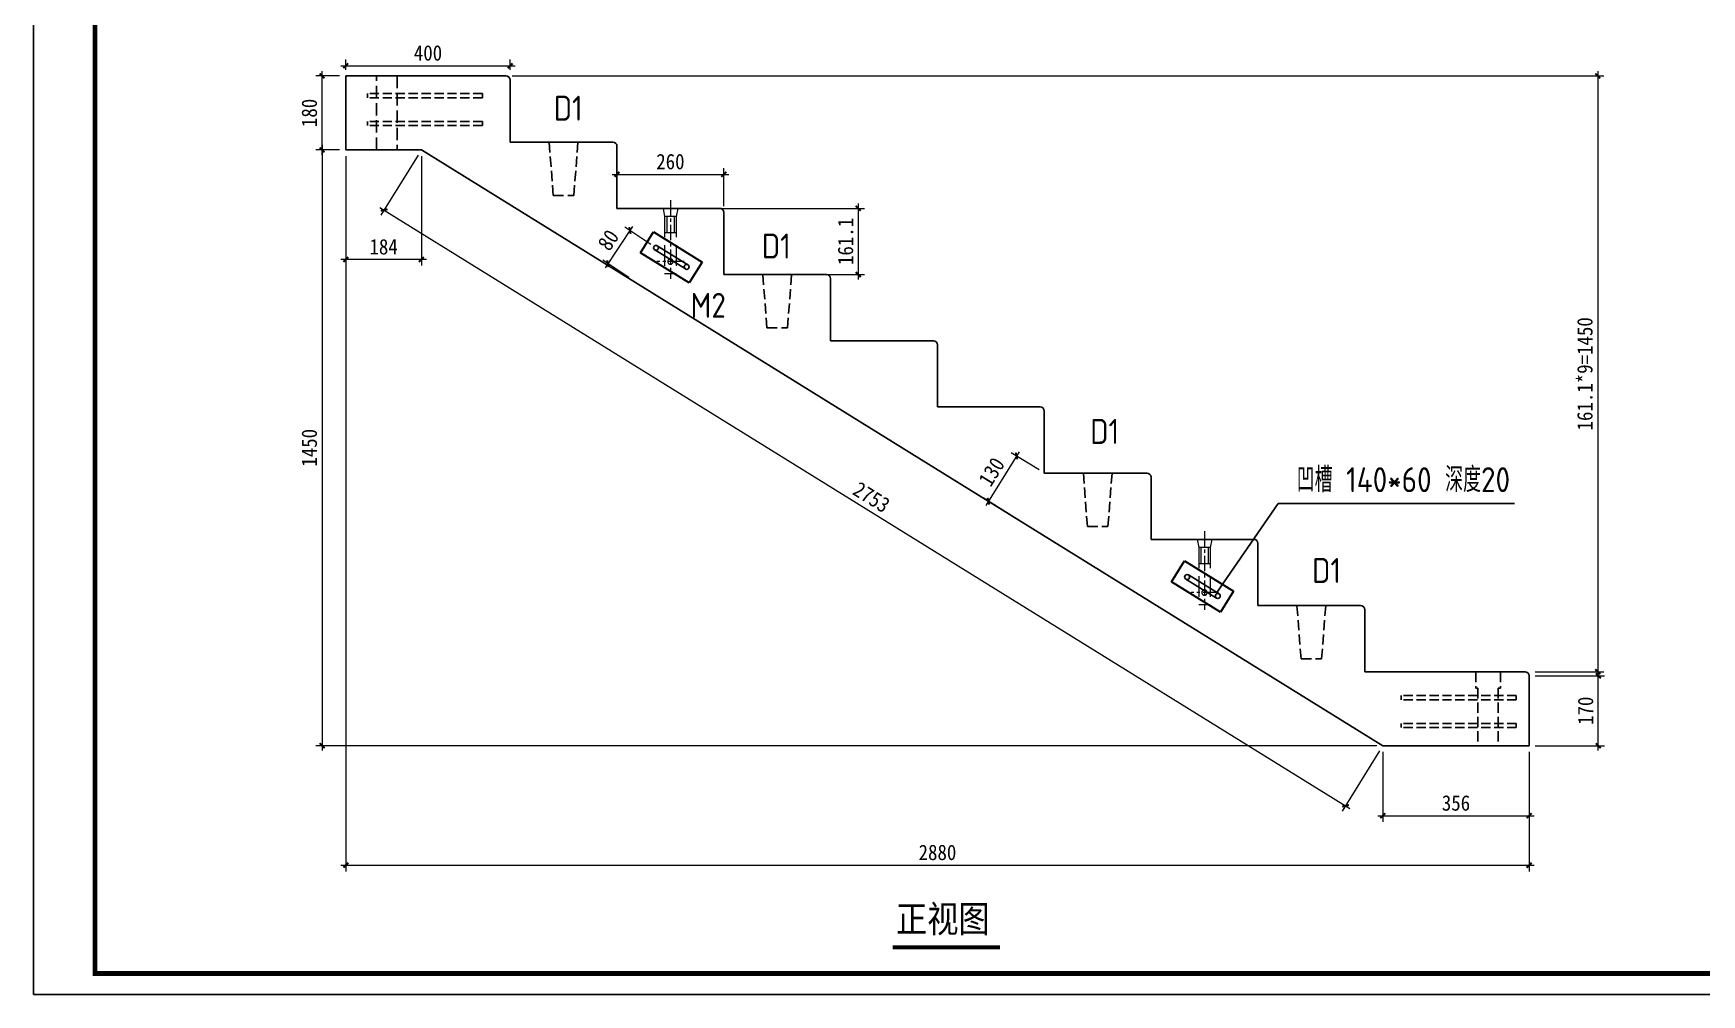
# Model space of a CAD drawing. Extents: x 102111 to 117918, y 52462 to 56917.
# Drawn here: x 102111 to 106171, y 52462 to 54801 of the extents above; entities that cross this region are included whole.
import ezdxf
from ezdxf.enums import TextEntityAlignment as Align

# ---------------------------------------------------------------- set-up
doc = ezdxf.new("R2010")
doc.units = 0
doc.header["$LTSCALE"] = 1000
doc.header["$MEASUREMENT"] = 0
for name, pattern in [('ACAD_ISO10W100', [18, 12, -3, 0, -3]), ('CENTER', [2, 1.25, -0.25, 0.25, -0.25]), ('DASH', [0.35, 0.25, -0.1])]:
    doc.linetypes.add(name, pattern=pattern)
for name, color, linetype, lineweight in [('YG-中心', 6, 'CENTER', 9), ('YG-虚线', 3, 'Continuous', 5), ('轮廓线', 2, 'Continuous', 13)]:
    doc.layers.add(name, color=color, linetype=linetype, lineweight=lineweight)
for name, color, linetype in [('YZ-下划线', 1, 'ACAD_ISO10W100'), ('YZ-标题文字', 2, 'Continuous'), ('图框2', 1, 'Continuous'), ('图框线', 7, 'Continuous')]:
    doc.layers.add(name, color=color, linetype=linetype)
doc.styles.get("Standard").update_dxf_attribs({"font": 'gbenor.shx', "bigfont": 'gbcbig.shx'})
doc.styles.add('YZ-样式 1', font='', dxfattribs={"width": 0.85})
doc.styles.add('YZ-样式 2', font='simhei.ttf', dxfattribs={"width": 0.9})
doc.styles.get('YZ-样式 1').set_extended_font_data('SimSun')
doc.dimstyles.new('YZ-15', dxfattribs={"dimscale": 15, "dimtxt": 2.5, "dimasz": 0.8, "dimexe": 1, "dimexo": 1, "dimgap": 0.8, "dimtad": 1, "dimdec": 0, "dimzin": 1, "dimdsep": 46, "dimtxsty": 'YZ-样式 2', "dimblk": 'ARCHTICK', "dimcen": 250, "dimdle": 0.8, "dimclrd": 151, "dimclre": 151, "dimclrt": 7, "dimazin": 0, "dimtfac": 1, "dimtdec": 0, "dimtix": 1, "dimtmove": 2, "dimatfit": 2, "dimldrblk": 'ARCHTICK', "dimfxl": 20, "dimlwd": 9, "dimlwe": 9, "dimarcsym": 0})

# ---------------------------------------------------------------- blocks, each defined once
blk = doc.blocks.new('M1')
at = {"layer": 'YG-中心', "ltscale": 0.03}
for p, q in [((0, 19.9), (0, -171.4)), ((-33.9, -129.5), (32.7, -129.5))]:
    blk.add_line(p, q, dxfattribs=at)
at = {"layer": 'YG-虚线', "linetype": 'DASH', "ltscale": 0.2}
for p, q in [((-18, 0), (-14, -20)), ((18, 0), (14, -20)), ((-14, -20), (-14, -159.5)), ((-14, -20), (14, -20)), ((-9, -20), (-9, -60)), ((9, -20), (9, -60)), ((14, -20), (14, -159.5)), ((-14, -60), (14, -60)), ((-14, -159.5), (14, -159.5))]:
    blk.add_line(p, q, dxfattribs=at)
blk.add_circle((0, -129.5), 6.5, dxfattribs=at)
blk = doc.blocks.new('_ArchTick')
at = {"color": 0, "linetype": 'ByBlock', "const_width": 0.4}
blk.add_lwpolyline([(-0.5, -0.5), (0.5, 0.5)], dxfattribs=at)
blk = doc.blocks.new('*D258')
at = {"color": 151, "lineweight": 9, "transparency": 16777216}
for p, q in [((104509.8, 53783.1), (104428.8, 53652.4)), ((104558.4, 53738.9), (104490.7, 53780.8)), ((104490, 53628.6), (104422.4, 53670.5))]:
    blk.add_line(p, q, dxfattribs=at)
at = {"layer": 'Defpoints', "color": 0, "transparency": 16777216}
for p in [(104571.1, 53731), (104435.1, 53662.6), (104502.7, 53620.7)]:
    blk.add_point(p, dxfattribs=at)
at = {"color": 151, "lineweight": 9, "transparency": 16777216, "xscale": 12, "yscale": 12, "zscale": 12}
for p, rotation in [((104503.5, 53772.9), 58.21700788806309), ((104435.1, 53662.6), 238.2170078880631)]:
    blk.add_blockref('_ArchTick', p, dxfattribs=dict(at, rotation=rotation))
at = {"color": 7, "transparency": 16777216, "insert": (104443, 53734.1), "char_height": 37.5, "attachment_point": 5, "rotation": 58.217, "style": 'YZ-样式 2'}
blk.add_mtext('130', dxfattribs=at)
blk = doc.blocks.new('*D252')
at = {"color": 151, "lineweight": 9, "transparency": 16777216}
for p, q in [((103569.2, 54331.3), (103502.3, 54230.6)), ((103613.5, 54287.5), (103550.1, 54329.6)), ((103559.8, 54206.8), (103496.4, 54248.9))]:
    blk.add_line(p, q, dxfattribs=at)
at = {"layer": 'Defpoints', "color": 0, "transparency": 16777216}
for p in [(103626, 54279.2), (103508.9, 54240.6), (103572.3, 54198.5)]:
    blk.add_point(p, dxfattribs=at)
at = {"color": 151, "lineweight": 9, "transparency": 16777216, "xscale": 12, "yscale": 12, "zscale": 12}
for p, rotation in [((103562.6, 54321.3), 56.40967956003664), ((103508.9, 54240.6), 236.4096795600366)]:
    blk.add_blockref('_ArchTick', p, dxfattribs=dict(at, rotation=rotation))
at = {"color": 7, "transparency": 16777216, "insert": (103510, 54298.1), "char_height": 37.5, "attachment_point": 5, "rotation": 56.4097, "style": 'YZ-样式 2'}
blk.add_mtext('80', dxfattribs=at)
blk = doc.blocks.new('*D253')
at = {"color": 151, "lineweight": 9, "transparency": 16777216}
for p, q in [((103047.2, 54504.9), (102956.5, 54358.5)), ((102954.2, 54377.6), (105314.6, 52915.1)), ((105387.2, 53055), (105296.5, 52908.6))]:
    blk.add_line(p, q, dxfattribs=at)
at = {"layer": 'Defpoints', "color": 0, "transparency": 16777216}
for p in [(103055.1, 54517.6), (105395.1, 53067.7), (105304.4, 52921.4)]:
    blk.add_point(p, dxfattribs=at)
at = {"color": 151, "lineweight": 9, "transparency": 16777216, "xscale": 12, "yscale": 12, "zscale": 12}
for p, rotation in [((102964.4, 54371.3), 148.2170078880611), ((105304.4, 52921.4), 328.2170078880611)]:
    blk.add_blockref('_ArchTick', p, dxfattribs=dict(at, rotation=rotation))
at = {"color": 7, "transparency": 16777216, "insert": (104150.6, 53672.5), "char_height": 37.5, "attachment_point": 5, "rotation": 328.217, "style": 'YZ-样式 2'}
blk.add_mtext('2753', dxfattribs=at)
blk = doc.blocks.new('*D254')
at = {"color": 151, "lineweight": 9, "transparency": 16777216}
for p, q in [((102871.1, 54502.6), (102871.1, 54235.9)), ((103055.1, 54502.6), (103055.1, 54235.9)), ((103067.1, 54250.9), (102859.1, 54250.9))]:
    blk.add_line(p, q, dxfattribs=at)
at = {"layer": 'Defpoints', "color": 0, "transparency": 16777216}
for p in [(102871.1, 54517.6), (103055.1, 54517.6), (102871.1, 54250.9)]:
    blk.add_point(p, dxfattribs=at)
at = {"color": 151, "lineweight": 9, "transparency": 16777216, "xscale": 12, "yscale": 12, "zscale": 12, "rotation": 180}
blk.add_blockref('_ArchTick', (102871.1, 54250.9), dxfattribs=at)
at = {"color": 151, "lineweight": 9, "transparency": 16777216, "xscale": 12, "yscale": 12, "zscale": 12}
blk.add_blockref('_ArchTick', (103055.1, 54250.9), dxfattribs=at)
at = {"color": 7, "transparency": 16777216, "insert": (102963.1, 54281.6), "char_height": 37.5, "attachment_point": 5, "style": 'YZ-样式 2'}
blk.add_mtext('184', dxfattribs=at)
blk = doc.blocks.new('*D255')
at = {"color": 151, "lineweight": 9, "transparency": 16777216}
for p, q in [((102856.1, 54697.6), (102798.4, 54697.6)), ((102813.4, 54505.6), (102813.4, 54709.6)), ((102856.1, 54517.6), (102798.4, 54517.6))]:
    blk.add_line(p, q, dxfattribs=at)
at = {"layer": 'Defpoints', "color": 0, "transparency": 16777216}
for p in [(102813.4, 54697.6), (102871.1, 54697.6), (102871.1, 54517.6)]:
    blk.add_point(p, dxfattribs=at)
at = {"color": 151, "lineweight": 9, "transparency": 16777216, "xscale": 12, "yscale": 12, "zscale": 12}
for p, rotation in [((102813.4, 54697.6), 90), ((102813.4, 54517.6), 270)]:
    blk.add_blockref('_ArchTick', p, dxfattribs=dict(at, rotation=rotation))
at = {"color": 7, "transparency": 16777216, "insert": (102782.4, 54607.6), "char_height": 37.5, "attachment_point": 5, "rotation": 90, "style": 'YZ-样式 2'}
blk.add_mtext('180', dxfattribs=at)
blk = doc.blocks.new('*D249')
at = {"color": 151, "lineweight": 9, "transparency": 16777216}
for p, q in [((102856.1, 54517.6), (102798.4, 54517.6)), ((102813.4, 54529.6), (102813.4, 53055.7)), ((105380.1, 53067.7), (102798.4, 53067.7))]:
    blk.add_line(p, q, dxfattribs=at)
at = {"layer": 'Defpoints', "color": 0, "transparency": 16777216}
for p in [(102871.1, 54517.6), (102813.4, 53067.7), (105395.1, 53067.7)]:
    blk.add_point(p, dxfattribs=at)
at = {"color": 151, "lineweight": 9, "transparency": 16777216, "xscale": 12, "yscale": 12, "zscale": 12}
for p, rotation in [((102813.4, 54517.6), 90), ((102813.4, 53067.7), 270)]:
    blk.add_blockref('_ArchTick', p, dxfattribs=dict(at, rotation=rotation))
at = {"color": 7, "transparency": 16777216, "insert": (102782.4, 53792.7), "char_height": 37.5, "attachment_point": 5, "rotation": 90, "style": 'YZ-样式 2'}
blk.add_mtext('1450', dxfattribs=at)
blk = doc.blocks.new('*D256')
at = {"color": 151, "lineweight": 9, "transparency": 16777216}
for p, q in [((102871.1, 54502.6), (102871.1, 52761.9)), ((105751.1, 53052.7), (105751.1, 52761.9)), ((102859.1, 52776.9), (105763.1, 52776.9))]:
    blk.add_line(p, q, dxfattribs=at)
at = {"layer": 'Defpoints', "color": 0, "transparency": 16777216}
for p in [(102871.1, 54517.6), (105751.1, 53067.7), (105751.1, 52776.9)]:
    blk.add_point(p, dxfattribs=at)
at = {"color": 151, "lineweight": 9, "transparency": 16777216, "xscale": 12, "yscale": 12, "zscale": 12, "rotation": 180}
blk.add_blockref('_ArchTick', (102871.1, 52776.9), dxfattribs=at)
at = {"color": 151, "lineweight": 9, "transparency": 16777216, "xscale": 12, "yscale": 12, "zscale": 12}
blk.add_blockref('_ArchTick', (105751.1, 52776.9), dxfattribs=at)
at = {"color": 7, "transparency": 16777216, "insert": (104311.1, 52807.8), "char_height": 37.5, "attachment_point": 5, "style": 'YZ-样式 2'}
blk.add_mtext('2880', dxfattribs=at)
blk = doc.blocks.new('*D250')
at = {"color": 151, "lineweight": 9, "transparency": 16777216}
for p, q in [((105395.1, 53052.7), (105395.1, 52882.4)), ((105751.1, 53052.7), (105751.1, 52882.4)), ((105383.1, 52897.4), (105763.1, 52897.4))]:
    blk.add_line(p, q, dxfattribs=at)
at = {"layer": 'Defpoints', "color": 0, "transparency": 16777216}
for p in [(105395.1, 53067.7), (105751.1, 53067.7), (105751.1, 52897.4)]:
    blk.add_point(p, dxfattribs=at)
at = {"color": 151, "lineweight": 9, "transparency": 16777216, "xscale": 12, "yscale": 12, "zscale": 12, "rotation": 180}
blk.add_blockref('_ArchTick', (105395.1, 52897.4), dxfattribs=at)
at = {"color": 151, "lineweight": 9, "transparency": 16777216, "xscale": 12, "yscale": 12, "zscale": 12}
blk.add_blockref('_ArchTick', (105751.1, 52897.4), dxfattribs=at)
at = {"color": 7, "transparency": 16777216, "insert": (105573.1, 52928.1), "char_height": 37.5, "attachment_point": 5, "style": 'YZ-样式 2'}
blk.add_mtext('356', dxfattribs=at)
blk = doc.blocks.new('*D257')
at = {"color": 151, "lineweight": 9, "transparency": 16777216}
for p, q in [((105766.1, 53237.7), (105934.5, 53237.7)), ((105919.5, 53055.7), (105919.5, 53249.7)), ((105766.1, 53067.7), (105934.5, 53067.7))]:
    blk.add_line(p, q, dxfattribs=at)
at = {"layer": 'Defpoints', "color": 0, "transparency": 16777216}
for p in [(105751.1, 53237.7), (105919.5, 53237.7), (105751.1, 53067.7)]:
    blk.add_point(p, dxfattribs=at)
at = {"color": 151, "lineweight": 9, "transparency": 16777216, "xscale": 12, "yscale": 12, "zscale": 12}
for p, rotation in [((105919.5, 53237.7), 90), ((105919.5, 53067.7), 270)]:
    blk.add_blockref('_ArchTick', p, dxfattribs=dict(at, rotation=rotation))
at = {"color": 7, "transparency": 16777216, "insert": (105888.6, 53152.7), "char_height": 37.5, "attachment_point": 5, "rotation": 90, "style": 'YZ-样式 2'}
blk.add_mtext('170', dxfattribs=at)
blk = doc.blocks.new('*D259')
at = {"color": 151, "lineweight": 9, "transparency": 16777216}
for p, q in [((103276.1, 54697.6), (105933, 54697.6)), ((105918, 54709.6), (105918, 53235.7)), ((105766.1, 53247.7), (105933, 53247.7))]:
    blk.add_line(p, q, dxfattribs=at)
at = {"layer": 'Defpoints', "color": 0, "transparency": 16777216}
for p in [(103261.1, 54697.6), (105751.1, 53247.7), (105918, 53247.7)]:
    blk.add_point(p, dxfattribs=at)
at = {"color": 151, "lineweight": 9, "transparency": 16777216, "xscale": 12, "yscale": 12, "zscale": 12}
for p, rotation in [((105918, 54697.6), 90), ((105918, 53247.7), 270)]:
    blk.add_blockref('_ArchTick', p, dxfattribs=dict(at, rotation=rotation))
at = {"color": 7, "transparency": 16777216, "insert": (105887, 53972.7), "char_height": 37.5, "attachment_point": 5, "rotation": 90, "style": 'YZ-样式 2'}
blk.add_mtext('161.1*9=1450', dxfattribs=at)
blk = doc.blocks.new('*D260')
at = {"color": 151, "lineweight": 9, "transparency": 16777216}
for p, q in [((103531.1, 54511.5), (103531.1, 54443)), ((103519.1, 54458), (103803.1, 54458)), ((103791.1, 54380.4), (103791.1, 54473))]:
    blk.add_line(p, q, dxfattribs=at)
at = {"layer": 'Defpoints', "color": 0, "transparency": 16777216}
for p in [(103531.1, 54526.5), (103791.1, 54458), (103791.1, 54365.4)]:
    blk.add_point(p, dxfattribs=at)
at = {"color": 151, "lineweight": 9, "transparency": 16777216, "xscale": 12, "yscale": 12, "zscale": 12, "rotation": 180}
blk.add_blockref('_ArchTick', (103531.1, 54458), dxfattribs=at)
at = {"color": 151, "lineweight": 9, "transparency": 16777216, "xscale": 12, "yscale": 12, "zscale": 12}
blk.add_blockref('_ArchTick', (103791.1, 54458), dxfattribs=at)
at = {"color": 7, "transparency": 16777216, "insert": (103661.1, 54488.9), "char_height": 37.5, "attachment_point": 5, "style": 'YZ-样式 2'}
blk.add_mtext('260', dxfattribs=at)
blk = doc.blocks.new('*D261')
at = {"color": 151, "lineweight": 9, "transparency": 16777216}
for p, q in [((103785.1, 54375.4), (104133.2, 54375.4)), ((104118.2, 54387.4), (104118.2, 54202.3)), ((103806.1, 54214.3), (104133.2, 54214.3))]:
    blk.add_line(p, q, dxfattribs=at)
at = {"layer": 'Defpoints', "color": 0, "transparency": 16777216}
for p in [(103770.1, 54375.4), (103791.1, 54214.3), (104118.2, 54214.3)]:
    blk.add_point(p, dxfattribs=at)
at = {"color": 151, "lineweight": 9, "transparency": 16777216, "xscale": 12, "yscale": 12, "zscale": 12}
for p, rotation in [((104118.2, 54375.4), 90), ((104118.2, 54214.3), 270)]:
    blk.add_blockref('_ArchTick', p, dxfattribs=dict(at, rotation=rotation))
at = {"color": 7, "transparency": 16777216, "insert": (104087.5, 54294.9), "char_height": 37.5, "attachment_point": 5, "rotation": 90, "style": 'YZ-样式 2'}
blk.add_mtext('161.1', dxfattribs=at)
blk = doc.blocks.new('*D251')
at = {"color": 151, "lineweight": 9, "transparency": 16777216}
for p, q in [((102871.1, 54712.6), (102871.1, 54737.3)), ((103271.1, 54712.6), (103271.1, 54737.3)), ((102859.1, 54722.3), (103283.1, 54722.3))]:
    blk.add_line(p, q, dxfattribs=at)
at = {"layer": 'Defpoints', "color": 0, "transparency": 16777216}
for p in [(102871.1, 54697.6), (103271.1, 54722.3), (103271.1, 54697.6)]:
    blk.add_point(p, dxfattribs=at)
at = {"color": 151, "lineweight": 9, "transparency": 16777216, "xscale": 12, "yscale": 12, "zscale": 12, "rotation": 180}
blk.add_blockref('_ArchTick', (102871.1, 54722.3), dxfattribs=at)
at = {"color": 151, "lineweight": 9, "transparency": 16777216, "xscale": 12, "yscale": 12, "zscale": 12}
blk.add_blockref('_ArchTick', (103271.1, 54722.3), dxfattribs=at)
at = {"color": 7, "transparency": 16777216, "insert": (103071.1, 54753.3), "char_height": 37.5, "attachment_point": 5, "style": 'YZ-样式 2'}
blk.add_mtext('400', dxfattribs=at)

msp = doc.modelspace()

# ---------------------------------------------------------------- linework, layer by layer
for p, q in [((102871.1, 54697.6), (103261.1, 54697.6)), ((102871.1, 54697.6), (102871.1, 54517.6)), ((102871.1, 54697.6), (102971.1, 54697.6)), ((102971.1, 54697.6), (102996.1, 54697.6)), ((102923.8, 54644.7), (102923.8, 54654.7)), ((103203.8, 54644.7), (103203.8, 54654.7)), ((103271.1, 54687.6), (103271.1, 54536.5)), ((102923.8, 54576.6), (102923.8, 54586.6)), ((103203.8, 54576.6), (103203.8, 54586.6)), ((103271.1, 54536.5), (103521.1, 54536.5)), ((102871.1, 54517.6), (103055.1, 54517.6)), ((102996.1, 54517.6), (102946.1, 54517.6)), ((103055.1, 54517.6), (105395.1, 53067.7)), ((103531.1, 54526.5), (103531.1, 54375.4)), ((103531.1, 54375.4), (103781.1, 54375.4)), ((103679.1, 54375.4), (103643.1, 54375.4)), ((103791.1, 54365.4), (103791.1, 54214.3)), ((103622.8, 54274.1), (103697.6, 54227.8)), ((103703.9, 54238), (103629.1, 54284.3)), ((103791.1, 54214.3), (104041.1, 54214.3)), ((104051.1, 54204.3), (104051.1, 54053.2)), ((104051.1, 54053.2), (104301.1, 54053.2)), ((104311.1, 54043.2), (104311.1, 53892.1)), ((104311.1, 53892.1), (104561.1, 53892.1)), ((104571.1, 53882.1), (104571.1, 53731)), ((104571.1, 53731), (104821.1, 53731)), ((104831.1, 53721), (104831.1, 53569.9)), ((104991.1, 53440.4), (105140, 53657.5)), ((105140, 53657.5), (105715.4, 53657.5)), ((104831.1, 53569.9), (105081.1, 53569.9)), ((104979.1, 53569.9), (104943.1, 53569.9)), ((105091.1, 53559.9), (105091.1, 53408.8)), ((104996.6, 53437), (104921.8, 53483.4)), ((104915.5, 53473.1), (104990.3, 53426.8)), ((105091.1, 53408.8), (105341.1, 53408.8)), ((105351.1, 53398.8), (105351.1, 53247.7)), ((105351.1, 53247.7), (105741.1, 53247.7)), ((105751.1, 53237.7), (105751.1, 53067.7)), ((105440, 53179.6), (105440, 53189.6)), ((105720, 53179.6), (105720, 53189.6)), ((105440, 53111.6), (105440, 53121.6)), ((105720, 53111.6), (105720, 53121.6)), ((105751.1, 53067.7), (105395.1, 53067.7))]:
    msp.add_line(p, q)
at = {"linetype": 'DASH', "ltscale": 0.12}
for p, q in [((102946.1, 54517.6), (102946.1, 54697.6)), ((102996.1, 54697.6), (102996.1, 54517.6))]:
    msp.add_line(p, q, dxfattribs=at)
at = {"linetype": 'DASH', "ltscale": 0.09}
for p, q in [((103203.8, 54654.7), (102923.8, 54654.7)), ((103203.8, 54644.7), (102923.8, 54644.7)), ((103203.8, 54586.6), (102923.8, 54586.6)), ((103203.8, 54576.6), (102923.8, 54576.6)), ((105720, 53189.6), (105440, 53189.6)), ((105720, 53179.6), (105440, 53179.6)), ((105720, 53121.6), (105440, 53121.6)), ((105720, 53111.6), (105440, 53111.6))]:
    msp.add_line(p, q, dxfattribs=at)
at = {"linetype": 'DASH', "ltscale": 0.1}
for p, q in [((103366.1, 54536.5), (103436.1, 54536.5)), ((103376.1, 54406.5), (103366.1, 54536.5)), ((103426.1, 54406.5), (103436.1, 54536.5)), ((103376.1, 54406.5), (103426.1, 54406.5)), ((103886.1, 54214.3), (103956.1, 54214.3)), ((103896.1, 54084.3), (103886.1, 54214.3)), ((103946.1, 54084.3), (103956.1, 54214.3)), ((103896.1, 54084.3), (103946.1, 54084.3)), ((104666.1, 53731), (104736.1, 53731)), ((104676.1, 53601), (104666.1, 53731)), ((104726.1, 53601), (104736.1, 53731)), ((104676.1, 53601), (104726.1, 53601)), ((105186.1, 53408.8), (105256.1, 53408.8)), ((105196.1, 53278.8), (105186.1, 53408.8)), ((105246.1, 53278.8), (105256.1, 53408.8)), ((105196.1, 53278.8), (105246.1, 53278.8)), ((105621.1, 53247.7), (105621.1, 53207.7)), ((105681.1, 53247.7), (105681.1, 53207.7)), ((105621.1, 53207.7), (105626.1, 53207.7)), ((105626.1, 53207.7), (105626.1, 53067.7)), ((105681.1, 53207.7), (105676.1, 53207.7)), ((105676.1, 53207.7), (105676.1, 53067.7))]:
    msp.add_line(p, q, dxfattribs=at)
at = {"lineweight": 30}
for p, q in [((103588, 54267.4), (103619.7, 54318.4)), ((103619.7, 54318.4), (103738.7, 54244.7)), ((103707.1, 54193.7), (103588, 54267.4)), ((103738.7, 54244.7), (103707.1, 54193.7)), ((104880.7, 53466.4), (104912.4, 53517.4)), ((104912.4, 53517.4), (105031.4, 53443.7)), ((104999.8, 53392.7), (104880.7, 53466.4)), ((105031.4, 53443.7), (104999.8, 53392.7))]:
    msp.add_line(p, q, dxfattribs=at)
for centre in [(103626, 54279.2), (103700.8, 54232.9), (104918.7, 53478.2), (104993.5, 53431.9)]:
    msp.add_circle(centre, 6)
for centre in [(103261.1, 54687.6), (103521.1, 54526.5), (103781.1, 54365.4), (104041.1, 54204.3), (104301.1, 54043.2), (104561.1, 53882.1), (104821.1, 53721), (105081.1, 53559.9), (105341.1, 53398.8), (105741.1, 53237.7)]:
    msp.add_arc(centre, 10, 0, 90)
at = {"layer": 'YZ-下划线', "color": 1, "linetype": 'ByBlock', "const_width": 9.38}
msp.add_lwpolyline([(104463.4, 52577.1), (104201.7, 52577.1)], dxfattribs=at)
at = {"layer": '图框2', "color": 1}
msp.add_lwpolyline([(102110.6, 52461.9), (102110.6, 56916.9), (108410.6, 56916.9), (108410.6, 52461.9)], close=True, dxfattribs=at)
at = {"layer": '图框线', "const_width": 12}
msp.add_lwpolyline([(102260.7, 56818.3), (108335.7, 56818.3), (108335.7, 52513.3), (102260.7, 52513.3)], close=True, dxfattribs=at)

# ---------------------------------------------------------------- block references
at = {"layer": '轮廓线', "xscale": -1}
for p in [(103661.1, 54375.4), (104961.1, 53569.9)]:
    msp.add_blockref('M1', p, dxfattribs=at)

# ---------------------------------------------------------------- texts
for s, height, p in [('D1', 60.67, (103377.2, 54588.8)), ('D1', 60.67, (103883.7, 54253.4)), ('M2', 60.67, (103710.3, 54109)), ('D1', 60.67, (104683, 53802.2)), ('凹槽 140*60 深度20', 60.674, (105185.4, 53684.7)), ('D1', 60.67, (105223, 53463.8))]:
    msp.add_text(s, height=height).set_placement(p)
at = {"layer": 'YZ-标题文字', "style": 'YZ-样式 1', "width": 0.85}
msp.add_text('正视图', height=65.62, dxfattribs=at).set_placement((104210.1, 52593.7), align=Align.BOTTOM_LEFT)

# ---------------------------------------------------------------- dimensions: what is measured, and where the dimension line sits
for base, p1, p2, picture, middle in [((103271.1, 54722.3), (102871.1, 54697.6), (103271.1, 54697.6), '*D251', (103071.1, 54753.3)), ((102871.1, 54250.9), (103055.1, 54517.6), (102871.1, 54517.6), '*D254', (102963.1, 54281.6)), ((105751.1, 52776.9), (102871.1, 54517.6), (105751.1, 53067.7), '*D256', (104311.1, 52807.8)), ((103791.1, 54458), (103531.1, 54526.5), (103791.1, 54365.4), '*D260', (103661.1, 54488.9)), ((105751.1, 52897.4), (105395.1, 53067.7), (105751.1, 53067.7), '*D250', (105573.1, 52928.1))]:
    dim = msp.add_linear_dim(base=base, p1=p1, p2=p2, dimstyle='YZ-15')
    dim.commit()
    dim.dimension.update_dxf_attribs({"geometry": picture, "text_midpoint": middle})
for base, p1, p2, picture, middle in [((102813.4, 54697.6), (102871.1, 54517.6), (102871.1, 54697.6), '*D255', (102782.4, 54607.6)), ((102813.4, 53067.7), (102871.1, 54517.6), (105395.1, 53067.7), '*D249', (102782.4, 53792.7)), ((105919.5, 53237.7), (105751.1, 53067.7), (105751.1, 53237.7), '*D257', (105888.6, 53152.7))]:
    dim = msp.add_linear_dim(base=base, p1=p1, p2=p2, angle=90, dimstyle='YZ-15')
    dim.commit()
    dim.dimension.update_dxf_attribs({"geometry": picture, "text_midpoint": middle})
for base, p1, p2, text, picture, middle in [((105918, 53247.7), (103261.1, 54697.6), (105751.1, 53247.7), '161.1*9=<>', '*D259', (105887, 53972.7)), ((104118.2, 54214.3), (103770.1, 54375.4), (103791.1, 54214.3), '<>.1', '*D261', (104087.5, 54294.9))]:
    dim = msp.add_linear_dim(base=base, p1=p1, p2=p2, angle=90, text=text, dimstyle='YZ-15')
    dim.commit()
    dim.dimension.update_dxf_attribs({"geometry": picture, "text_midpoint": middle})
for p1, p2, distance, picture, middle in [((103055.1, 54517.6), (105395.1, 53067.7), -172.2, '*D253', (104150.6, 53672.5)), ((104571.1, 53731), (104502.7, 53620.7), -79.6, '*D258', (104443, 53734.1))]:
    dim = msp.add_aligned_dim(p1=p1, p2=p2, distance=distance, dimstyle='YZ-15')
    dim.commit()
    dim.dimension.update_dxf_attribs({"geometry": picture, "text_midpoint": middle})
dim = msp.add_aligned_dim(p1=(103626, 54279.2), p2=(103572.3, 54198.5), distance=-76.1, text='80', dimstyle='YZ-15')
dim.commit()
dim.dimension.update_dxf_attribs({"geometry": '*D252', "text_midpoint": (103510, 54298.1)})

doc.saveas('drawing.dxf')
